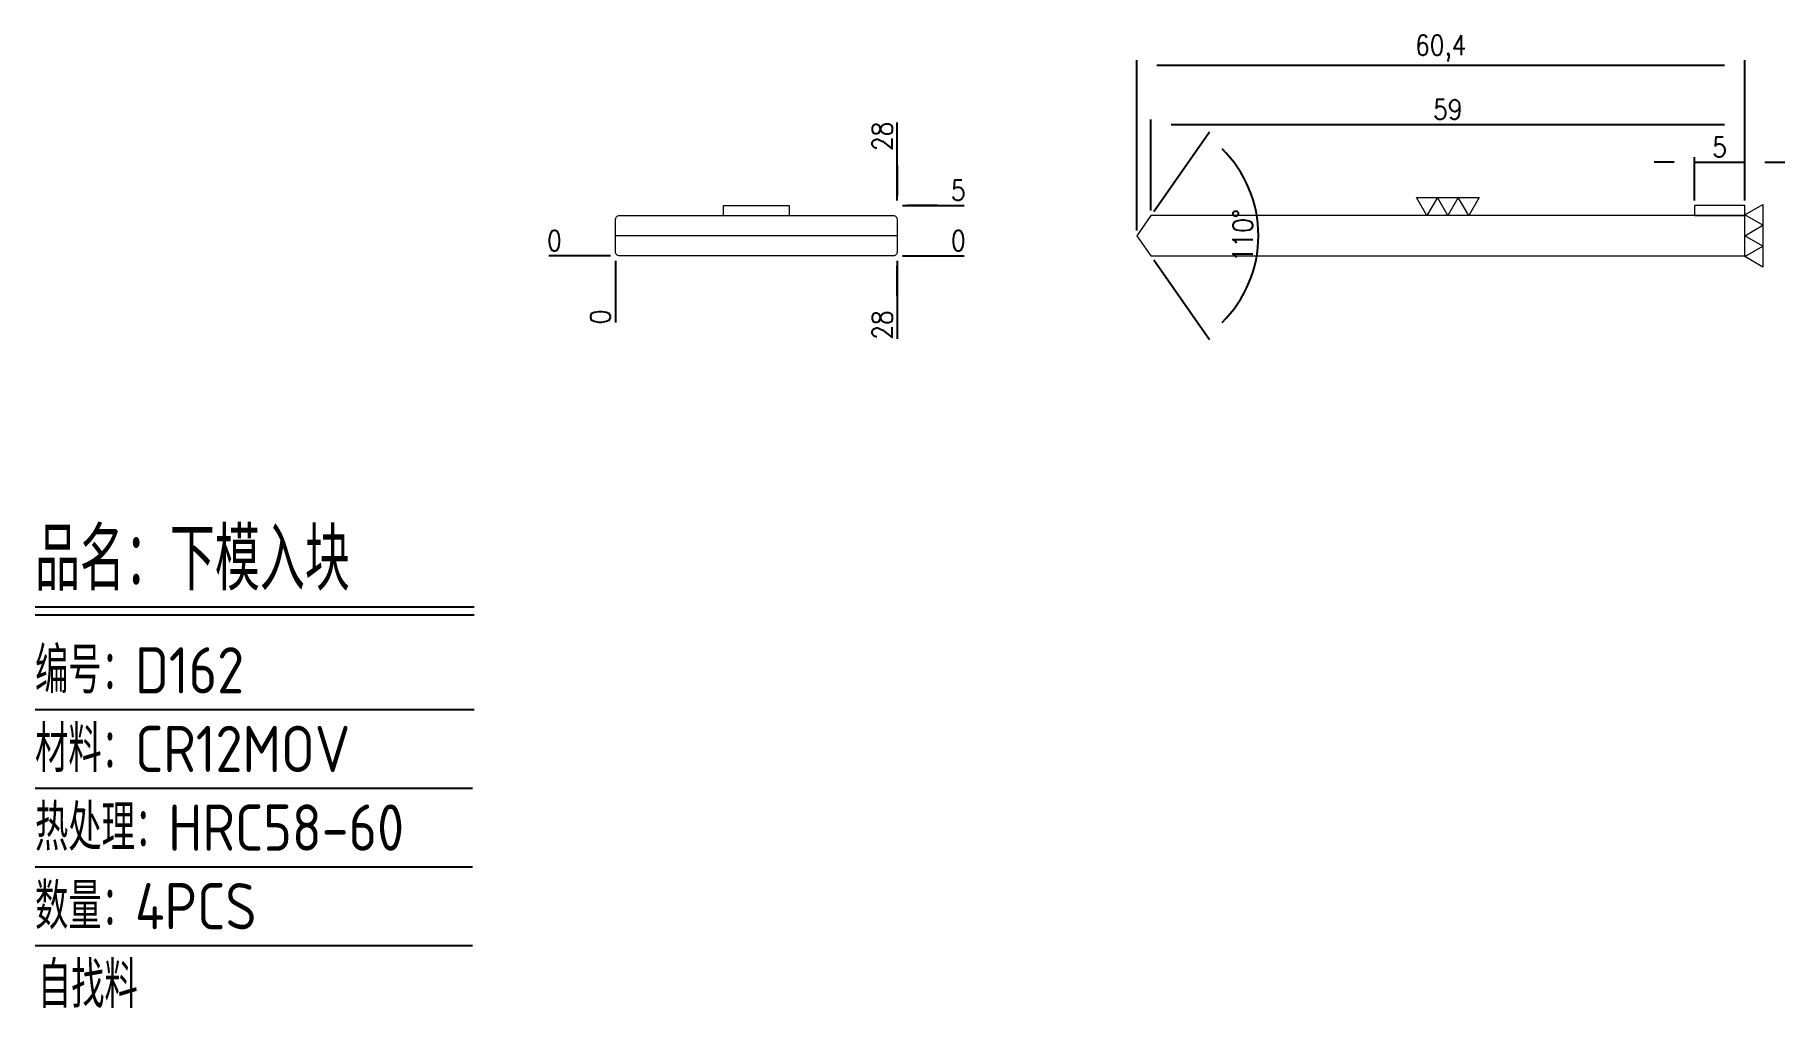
# Model space of a CAD drawing. Header units: millimetres. Extents: x 121886 to 122060, y -8012 to -7916.
import ezdxf

# ---------------------------------------------------------------- set-up
doc = ezdxf.new("R2010")
doc.units = ezdxf.units.MM
doc.layers.add('DIM', color=4, linetype='Continuous')
doc.layers.add('LB_P', color=2, linetype='Continuous')
doc.styles.add('gbenor', font='gbenor.shx', dxfattribs={"bigfont": 'gbcbig.shx'})
doc.styles.get("Standard").update_dxf_attribs({"font": 'txt.shx', "width": 0.85, "bigfont": 'ctxt.shx'})
doc.dimstyles.new('T-2-WX', dxfattribs={"dimtxt": 2, "dimasz": 2, "dimexe": 0.5, "dimexo": 0.5, "dimgap": 0.5, "dimtad": 1, "dimtxsty": 'Standard', "dimblk": 'OPEN30', "dimcen": 0, "dimazin": 3, "dimtfac": 1, "dimtmove": 0, "dimatfit": 3, "dimldrblk": 'OPEN30', "dimlwd": -1, "dimlwe": -1})

# ---------------------------------------------------------------- blocks, each defined once
blk = doc.blocks.new('*D7579')
at = {"layer": 'Defpoints', "color": 0}
for p in [(121943.89, -7937.63), (121971.89, -7937.63), (121976.89, -7937.63)]:
    blk.add_point(p, dxfattribs=at)
at = {"layer": 'DIM', "color": 0, "linetype": 'Continuous'}
blk.add_line((121972.39, -7937.63), (121978.52, -7937.63), dxfattribs=at)
at = {"layer": 'DIM', "color": 0, "lineweight": 5, "insert": (121977.95, -7936.13), "char_height": 2, "attachment_point": 5}
blk.add_mtext('0', dxfattribs=at)
blk = doc.blocks.new('_Open30')
blk = doc.blocks.new('*D7580')
at = {"layer": 'Defpoints', "color": 0}
for p in [(121971.89, -7932.63), (121976.89, -7932.63), (121943.89, -7937.63)]:
    blk.add_point(p, dxfattribs=at)
at = {"layer": 'DIM', "color": 0, "linetype": 'Continuous'}
for p, q in [((121972.39, -7932.63), (121975.89, -7932.63)), ((121975.89, -7932.63), (121972.89, -7932.63)), ((121972.89, -7932.63), (121978.52, -7932.63))]:
    blk.add_line(p, q, dxfattribs=at)
at = {"layer": 'DIM', "color": 0, "lineweight": 5, "insert": (121977.95, -7931.13), "char_height": 2, "attachment_point": 5}
blk.add_mtext('5', dxfattribs=at)
blk = doc.blocks.new('*D7581')
at = {"layer": 'Defpoints', "color": 0}
for p in [(121938.89, -7937.63), (121943.89, -7937.63), (121943.89, -7937.63)]:
    blk.add_point(p, dxfattribs=at)
at = {"layer": 'DIM', "color": 0, "linetype": 'Continuous'}
blk.add_line((121943.39, -7937.63), (121937.25, -7937.63), dxfattribs=at)
at = {"layer": 'DIM', "color": 0, "insert": (121937.82, -7936.13), "char_height": 2, "attachment_point": 5}
blk.add_mtext('0', dxfattribs=at)
blk = doc.blocks.new('*D7582')
at = {"layer": 'Defpoints', "color": 0}
for p in [(121943.89, -7937.63), (121971.89, -7937.63), (121971.89, -7942.63)]:
    blk.add_point(p, dxfattribs=at)
at = {"layer": 'DIM', "color": 0, "linetype": 'Continuous'}
for p, q in [((121971.89, -7938.13), (121971.89, -7941.63)), ((121971.89, -7941.63), (121971.89, -7938.63)), ((121971.89, -7938.63), (121971.89, -7945.89))]:
    blk.add_line(p, q, dxfattribs=at)
at = {"layer": 'DIM', "color": 0, "lineweight": 5, "insert": (121970.39, -7944.51), "char_height": 2, "attachment_point": 5, "rotation": 90}
blk.add_mtext('28', dxfattribs=at)
blk = doc.blocks.new('*D7583')
at = {"layer": 'Defpoints', "color": 0}
for p in [(121943.89, -7937.63), (121943.89, -7937.63), (121943.89, -7942.63)]:
    blk.add_point(p, dxfattribs=at)
at = {"layer": 'DIM', "color": 0, "linetype": 'Continuous'}
blk.add_line((121943.89, -7938.13), (121943.89, -7944.27), dxfattribs=at)
at = {"layer": 'DIM', "color": 0, "lineweight": 5, "insert": (121942.39, -7943.7), "char_height": 2, "attachment_point": 5, "rotation": 90}
blk.add_mtext('0', dxfattribs=at)
blk = doc.blocks.new('*D7584')
at = {"layer": 'Defpoints', "color": 0}
for p in [(121971.89, -7927.63), (121971.89, -7932.63), (121943.89, -7937.63)]:
    blk.add_point(p, dxfattribs=at)
at = {"layer": 'DIM', "color": 0, "linetype": 'Continuous'}
for p, q in [((121971.89, -7931.63), (121971.89, -7924.38)), ((121971.89, -7932.13), (121971.89, -7928.63)), ((121971.89, -7928.63), (121971.89, -7931.63))]:
    blk.add_line(p, q, dxfattribs=at)
at = {"layer": 'DIM', "color": 0, "lineweight": 5, "insert": (121970.39, -7925.76), "char_height": 2, "attachment_point": 5, "rotation": 90}
blk.add_mtext('28', dxfattribs=at)
blk = doc.blocks.new('*D7585')
at = {"layer": 'Defpoints', "color": 0}
for p in [(122056.08, -7918.69), (122056.08, -7932.63), (121995.68, -7935.63)]:
    blk.add_point(p, dxfattribs=at)
at = {"layer": 'DIM', "color": 0, "linetype": 'Continuous'}
for p, q in [((121995.68, -7935.13), (121995.68, -7918.19)), ((121997.68, -7918.69), (122054.08, -7918.69)), ((122056.08, -7932.13), (122056.08, -7918.19))]:
    blk.add_line(p, q, dxfattribs=at)
at = {"layer": 'DIM', "color": 0, "lineweight": 5, "insert": (122025.88, -7917), "char_height": 2, "attachment_point": 5}
blk.add_mtext('60,4', dxfattribs=at)
blk = doc.blocks.new('*D7586')
at = {"layer": 'Defpoints', "color": 0}
for p in [(122056.08, -7928.33), (122051.08, -7932.63), (122056.08, -7932.63)]:
    blk.add_point(p, dxfattribs=at)
at = {"layer": 'DIM', "color": 0, "linetype": 'Continuous'}
for p, q in [((122051.08, -7932.13), (122051.08, -7927.83)), ((122056.08, -7932.13), (122056.08, -7927.83)), ((122049.08, -7928.33), (122047.08, -7928.33)), ((122051.08, -7928.33), (122056.08, -7928.33)), ((122058.08, -7928.33), (122060.08, -7928.33))]:
    blk.add_line(p, q, dxfattribs=at)
at = {"layer": 'DIM', "color": 0, "lineweight": 5, "insert": (122053.58, -7926.83), "char_height": 2, "attachment_point": 5}
blk.add_mtext('5', dxfattribs=at)
blk = doc.blocks.new('*D7587')
at = {"layer": 'Defpoints', "color": 0}
for p in [(121997.08, -7933.63), (121995.68, -7935.63), (121995.68, -7935.63), (121997.08, -7937.63), (122007.16, -7939.44)]:
    blk.add_point(p, dxfattribs=at)
at = {"layer": 'DIM', "color": 0, "linetype": 'Continuous'}
for p, q in [((121997.37, -7933.22), (122002.9, -7925.32)), ((121997.37, -7938.04), (122002.9, -7945.94))]:
    blk.add_line(p, q, dxfattribs=at)
blk.add_arc((121995.68, -7935.63), 12.09, 314.4912, 45.5088, dxfattribs=at)
at = {"layer": 'DIM', "color": 0, "lineweight": 5, "insert": (122006.22, -7935.63), "char_height": 2, "attachment_point": 5, "rotation": 90}
blk.add_mtext('110%%d', dxfattribs=at)
blk = doc.blocks.new('*D7588')
at = {"layer": 'Defpoints', "color": 0}
for p in [(122056.08, -7924.59), (122056.08, -7932.63), (121997.08, -7933.63)]:
    blk.add_point(p, dxfattribs=at)
at = {"layer": 'DIM', "color": 0, "linetype": 'Continuous'}
for p, q in [((121997.08, -7933.13), (121997.08, -7924.09)), ((121999.08, -7924.59), (122054.08, -7924.59)), ((122056.08, -7932.13), (122056.08, -7924.09))]:
    blk.add_line(p, q, dxfattribs=at)
at = {"layer": 'DIM', "color": 0, "lineweight": 5, "insert": (122026.58, -7923.09), "char_height": 2, "attachment_point": 5}
blk.add_mtext('59', dxfattribs=at)

msp = doc.modelspace()

# ---------------------------------------------------------------- linework, layer by layer
at = {"layer": 'DIM', "color": 4, "linetype": 'Continuous', "lineweight": 25}
for p, q in [((121886.216, -7972.504), (121929.864, -7972.504)), ((121886.216, -7973.309), (121929.864, -7973.309)), ((121886.216, -7982.732), (121929.864, -7982.732)), ((121886.216, -7990.547), (121929.675, -7990.547)), ((121886.216, -7998.361), (121929.675, -7998.361)), ((121886.216, -8006.176), (121929.675, -8006.176))]:
    msp.add_line(p, q, dxfattribs=at)
at = {"layer": 'LB_P', "linetype": 'Continuous', "lineweight": 5}
msp.add_line((121954.636, -7933.634), (121961.136, -7933.634), dxfattribs=at)
msp.add_lwpolyline([(121961.136, -7933.634), (121971.486, -7933.634, -0.4142136), (121971.886, -7934.034), (121971.886, -7937.234, -0.4142136), (121971.486, -7937.634), (121944.286, -7937.634, -0.4142136), (121943.886, -7937.234), (121943.886, -7934.034, -0.4142136), (121944.286, -7933.634), (121954.636, -7933.634), (121954.636, -7932.634), (121961.136, -7932.634)], format="xyb", close=True, dxfattribs=at)
at = {"layer": 'LB_P', "color": 4, "linetype": 'Continuous', "lineweight": 5}
for points in [[(122029.7, -7931.834), (122028.661, -7933.634), (122027.622, -7931.834), (122026.582, -7933.634), (122025.543, -7931.834), (122024.504, -7933.634), (122023.465, -7931.834), (122029.7, -7931.834)], [(122057.882, -7938.751), (122056.082, -7937.712), (122057.882, -7936.673), (122056.082, -7935.634), (122057.882, -7934.594), (122056.082, -7933.555), (122057.882, -7932.516), (122057.882, -7938.751)]]:
    msp.add_lwpolyline(points, close=True, dxfattribs=at)
at = {"layer": 'LB_P', "linetype": 'Continuous', "lineweight": 5}
for points in [[(122056.082, -7932.634), (122051.082, -7932.634), (122051.082, -7933.634), (122056.082, -7933.634)], [(121997.083, -7933.634), (121995.682, -7935.634), (121997.083, -7937.634), (122056.082, -7937.634), (122056.082, -7933.634)]]:
    msp.add_lwpolyline(points, close=True, dxfattribs=at)
msp.add_lwpolyline([(121971.886, -7935.634), (121943.886, -7935.634)], dxfattribs=at)

# ---------------------------------------------------------------- texts
at = {"layer": 'DIM', "color": 3, "linetype": 'Continuous', "lineweight": 25, "style": 'gbenor'}
for s, height, p in [('品名：下模入块', 6.2057, (121886.216, -7970.896)), ('编号：D162', 4.5968, (121886.216, -7981.123)), ('材料：CR12MOV', 4.5968, (121886.216, -7988.938)), ('热处理：HRC58-60', 4.59681, (121886.216, -7996.753)), ('数量：4PCS', 4.5968, (121886.216, -8004.567)), ('自找料', 4.5968, (121886.495, -8012.382))]:
    msp.add_text(s, height=height, dxfattribs=at).set_placement(p)

# ---------------------------------------------------------------- dimensions: what is measured, and where the dimension line sits
at = {"layer": 'DIM', "color": 4, "linetype": 'Continuous', "lineweight": 5}
for base, p1, picture, middle in [((122056.082, -7918.689), (121995.682, -7935.634), '*D7585', (122025.882, -7916.998)), ((122056.082, -7924.592), (121997.083, -7933.634), '*D7588', (122026.582, -7923.092)), ((122056.082, -7928.33), (122051.082, -7932.634), '*D7586', (122053.582, -7926.83))]:
    dim = msp.add_linear_dim(base=base, p1=p1, p2=(122056.082, -7932.634), dimstyle='T-2-WX', dxfattribs=at)
    dim.commit()
    dim.dimension.update_dxf_attribs({"geometry": picture, "text_midpoint": middle})
for feature_location, offset, dtype, origin, picture, middle in [((121971.886, -7932.634), (0, 5), 1, (121943.886, -7937.634), '*D7584', (121970.386, -7925.757)), ((121971.886, -7932.634), (5, 0), 0, (121943.886, -7937.634), '*D7580', (121977.953, -7931.134)), ((121971.886120259, -7937.633680135), (5, 0), 0, (121943.88612024, -7937.633680135), '*D7579', (121977.952786926, -7936.133680135)), ((121943.88612024, -7937.633680135), (0, -5), 1, (121943.88612024, -7937.633680135), '*D7583', (121942.38612024, -7943.700346802)), ((121971.886, -7937.634), (0, -5), 1, (121943.886, -7937.634), '*D7582', (121970.386, -7944.51))]:
    dim = msp.add_ordinate_dim(feature_location=feature_location, offset=offset, dtype=dtype, origin=origin, dimstyle='T-2-WX', dxfattribs=at)
    dim.commit()
    dim.dimension.update_dxf_attribs({"geometry": picture, "text_midpoint": middle})
dim = msp.add_angular_dim_2l(base=(122007.1559, -7939.4357), line1=((121997.0826, -7933.6337), (121995.6822, -7935.6337)), line2=((121995.6822, -7935.6337), (121997.0826, -7937.6337)), dimstyle='T-2-WX', dxfattribs=at)
dim.commit()
dim.dimension.update_dxf_attribs({"geometry": '*D7587', "text_midpoint": (122006.2218, -7935.6337)})
at = {"layer": 'DIM', "color": 4, "linetype": 'Continuous'}
dim = msp.add_ordinate_dim(feature_location=(121943.88612024, -7937.633680135), offset=(-5, 0), dtype=0, origin=(121943.88612024, -7937.633680135), dimstyle='T-2-WX', dxfattribs=at)
dim.commit()
dim.dimension.update_dxf_attribs({"geometry": '*D7581', "text_midpoint": (121937.819453573, -7936.133680135)})

doc.saveas('drawing.dxf')
